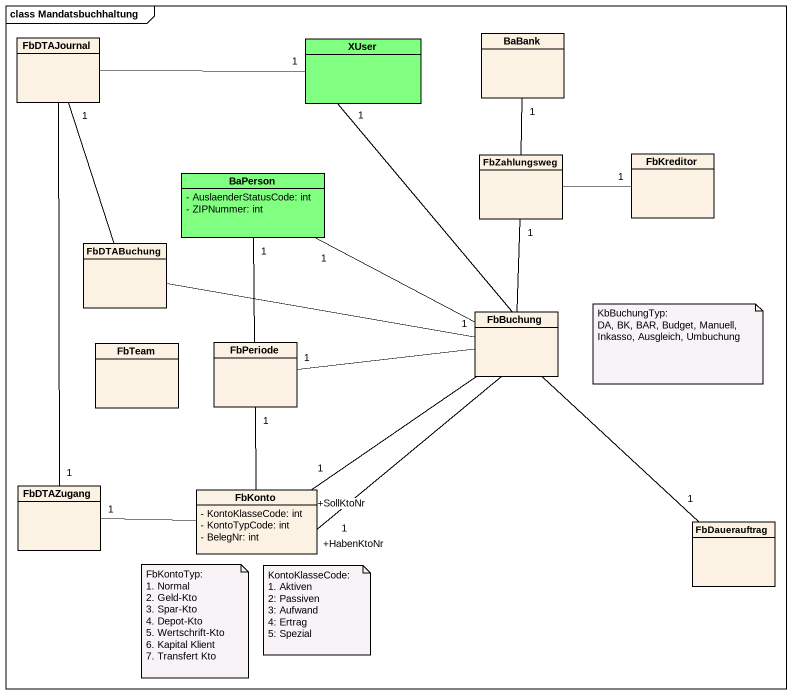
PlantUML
@startuml
mainframe class Mandatsbuchhaltung
hide circle
hide empty members
skinparam classAttributeIconSize 0
class FbDTAJournal
class XUser #80FF80
class BaBank
class BaPerson #80FF80 {
  - AuslaenderStatusCode: int
  - ZIPNummer: int
}
class FbZahlungsweg
class FbKreditor
class FbDTABuchung
class FbTeam
class FbPeriode
class FbBuchung
class FbDTAZugang
class FbKonto {
  - KontoKlasseCode: int
  - KontoTypCode: int
  - BelegNr: int
}
class FbDauerauftrag
FbDTAJournal -right- "1" XUser
FbDTAJournal -- "1" FbDTAZugang
FbZahlungsweg -up- "1" BaBank
FbZahlungsweg -right- "1" FbKreditor
FbDTABuchung -up- "1" FbDTAJournal
FbDTABuchung -right- "1" FbBuchung
FbPeriode -up- "1" BaPerson
FbBuchung -up- "1" XUser
FbBuchung -left- "1" BaPerson
FbBuchung -up- "1" FbZahlungsweg
FbBuchung -left- "1" FbPeriode
FbBuchung -- "+SollKtoNr\n1" FbKonto
FbBuchung -- "+HabenKtoNr\n1" FbKonto
FbBuchung -- "1" FbDauerauftrag
FbKonto -up- "1" FbPeriode
FbKonto -left- "1" FbDTAZugang
note as N1
  KbBuchungTyp:
  DA, BK, BAR, Budget, Manuell, Inkasso, Ausgleich, Umbuchung
end note
note as N2
  FbKontoTyp:
  1. Normal
  2. Geld-Kto
  3. Spar-Kto
  4. Depot-Kto
  5. Wertschrift-Kto
  6. Kapital Klient
  7. Transfert Kto
end note
note as N3
  KontoKlasseCode:
  1. Aktiven
  2: Passiven
  3: Aufwand
  4: Ertrag
  5: Spezial
end note
@enduml
